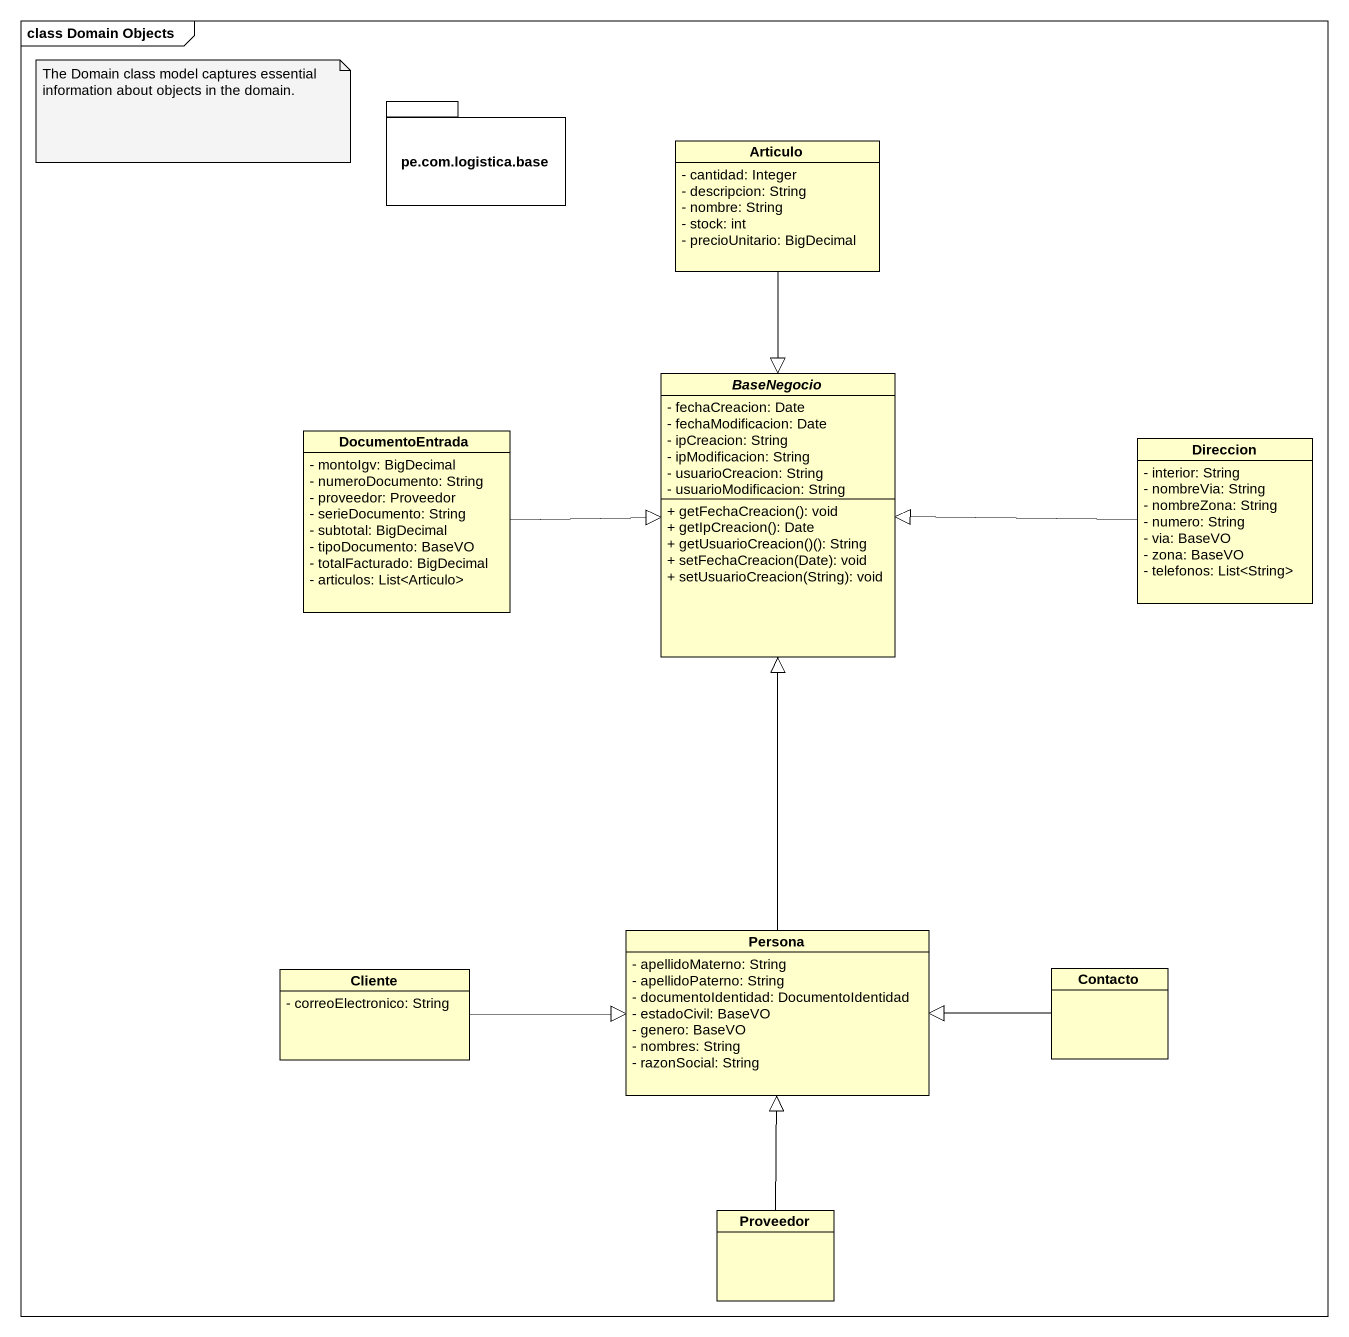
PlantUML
@startuml
mainframe class Domain Objects
hide circle
hide empty members
skinparam classAttributeIconSize 0
package "pe.com.logistica.base" as pe_com_logistica_base {
}
class Articulo {
  - cantidad: Integer
  - descripcion: String
  - nombre: String
  - stock: int
  - precioUnitario: BigDecimal
}
abstract class BaseNegocio {
  - fechaCreacion: Date
  - fechaModificacion: Date
  - ipCreacion: String
  - ipModificacion: String
  - usuarioCreacion: String
  - usuarioModificacion: String
  + getFechaCreacion(): void
  + getIpCreacion(): Date
  + getUsuarioCreacion()(): String
  + setFechaCreacion(Date): void
  + setUsuarioCreacion(String): void
}
class DocumentoEntrada {
  - montoIgv: BigDecimal
  - numeroDocumento: String
  - proveedor: Proveedor
  - serieDocumento: String
  - subtotal: BigDecimal
  - tipoDocumento: BaseVO
  - totalFacturado: BigDecimal
  - articulos: List<Articulo>
}
class Direccion {
  - interior: String
  - nombreVia: String
  - nombreZona: String
  - numero: String
  - via: BaseVO
  - zona: BaseVO
  - telefonos: List<String>
}
class Persona {
  - apellidoMaterno: String
  - apellidoPaterno: String
  - documentoIdentidad: DocumentoIdentidad
  - estadoCivil: BaseVO
  - genero: BaseVO
  - nombres: String
  - razonSocial: String
}
class Cliente {
  - correoElectronico: String
}
class Contacto
class Proveedor
Articulo --|> BaseNegocio
DocumentoEntrada -right-|> BaseNegocio
Direccion -left-|> BaseNegocio
Persona -up-|> BaseNegocio
Cliente -right-|> Persona
Contacto -left-|> Persona
Proveedor -up-|> Persona
note as N1
  The Domain class model captures essential information about objects in the domain.
end note
@enduml
